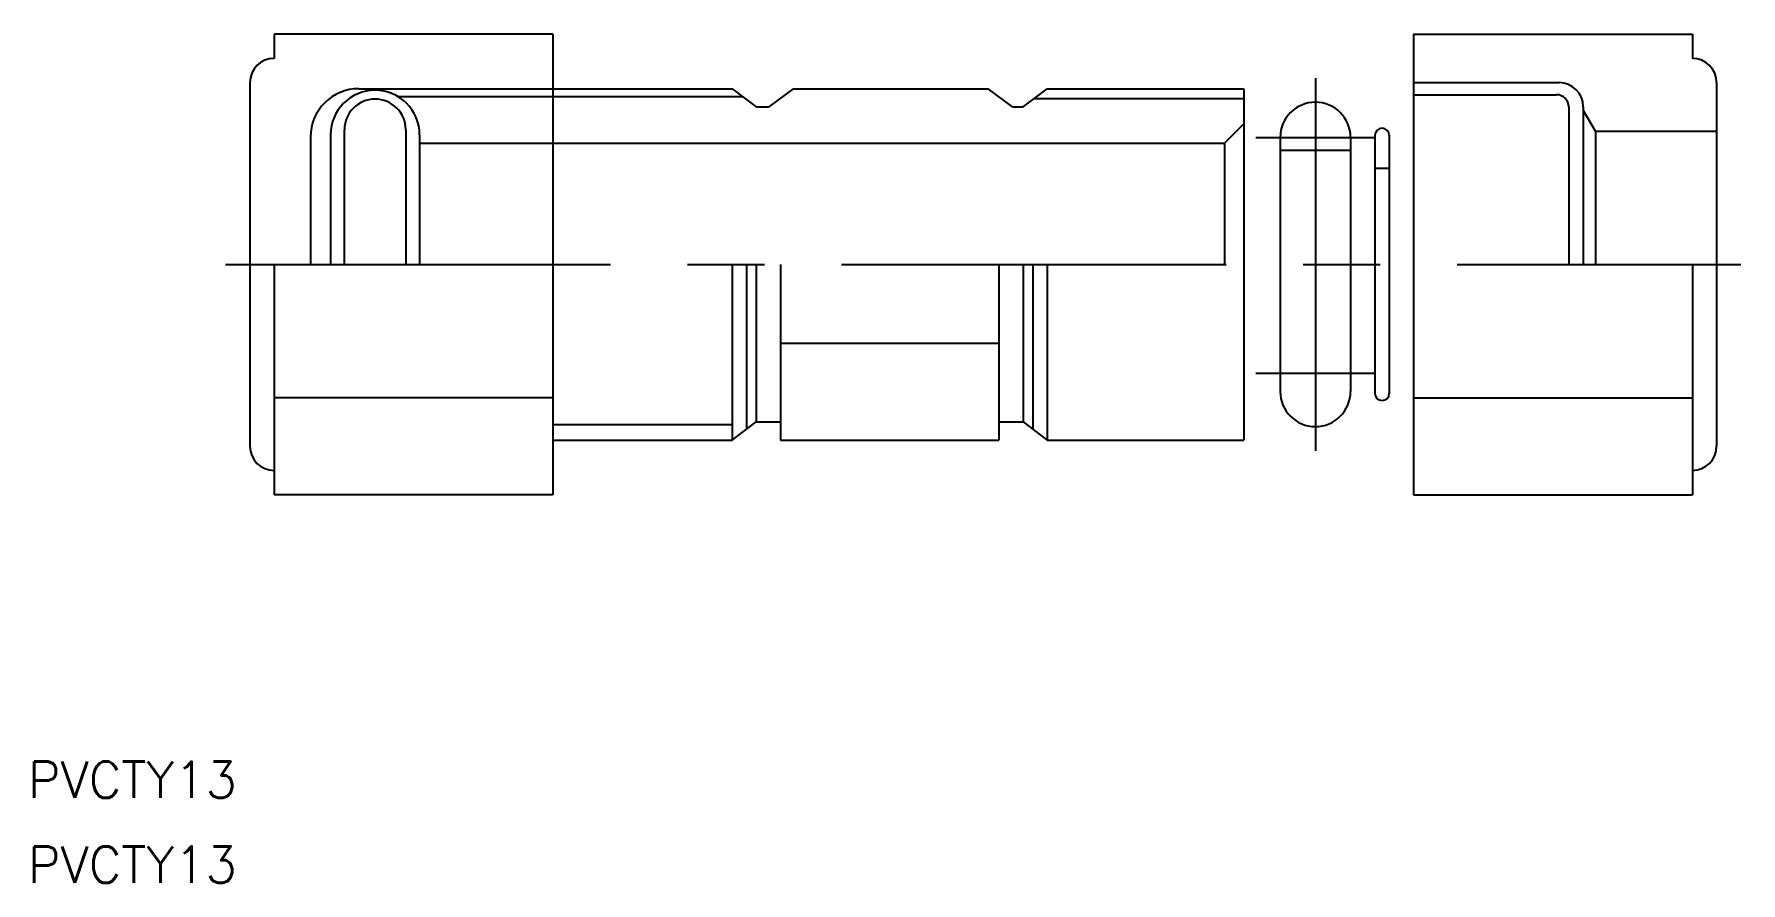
# Model space of a CAD drawing. Extents: x -18 to 123, y -51 to 19.
import ezdxf

# ---------------------------------------------------------------- set-up
doc = ezdxf.new("R2010")
doc.units = 0
doc.linetypes.add('CENTER', pattern=[50.8, 31.75, -6.35, 6.35, -6.35])
doc.layers.get('0').update_dxf_attribs({"linetype": 'CONTINUOUS'})
doc.layers.add('CENTER', color=1, linetype='CENTER')
doc.styles.get("Standard").update_dxf_attribs({"font": 'txt.shx', "height": 3, "bigfont": 'bigfont.shx'})

msp = doc.modelspace()

# ---------------------------------------------------------------- linework, layer by layer
at = {"color": 7, "linetype": 'CONTINUOUS'}
for p, q in [((25, 19), (2, 19)), ((2, 19), (2, 17)), ((25, 19), (25, -19)), ((96, 19), (96, -19)), ((96, 19), (119, 19)), ((119, 19), (119, 17)), ((0, 15), (0, -15)), ((9, 14.5), (39.78, 14.5)), ((39.78, 14.5), (41.78, 13)), ((44.81, 14.5), (42.81, 13)), ((44.81, 14.5), (60.91, 14.5)), ((62.91, 13), (60.91, 14.5)), ((63.78, 13), (65.78, 14.5)), ((65.78, 14.5), (82, 14.5)), ((82, 14.5), (82, -14.5)), ((96, 15), (108, 15)), ((121, 15), (121, -15)), ((40.68, 13.82), (12.26, 13.82)), ((41.78, 13), (42.81, 13)), ((62.91, 13), (63.78, 13)), ((64.74, 13.7), (82, 13.7)), ((96, 14), (107.8, 14)), ((108.8, 13), (108.8, 0)), ((110, 13), (110, 0)), ((111, 11), (110, 12.73)), ((80.39, 10), (82, 11.61)), ((5, 10.5), (5, 0)), ((6.65, 10.7), (6.65, 0)), ((7.79, 11.11), (7.79, 0)), ((12.86, 11.11), (12.86, 0)), ((14, 10.7), (14, 0)), ((14, 10), (80.39, 10)), ((80.39, 10), (80.39, 0)), ((85, 10.5), (85, -10.5)), ((90.8, 10.5), (90.8, -10.5)), ((92.8, 10.67), (92.8, -10.67)), ((94, 10.67), (94, -10.67)), ((111, 11), (111, 0)), ((111, 11), (121, 11)), ((85, 9.44), (90.8, 9.44)), ((92.8, 7.94), (94, 7.94)), ((2, 0), (2, -19)), ((5.26, 0), (14, 0)), ((39.78, 0), (39.78, -14.5)), ((40.98, 0), (40.98, -13.6)), ((41.78, 0), (41.78, -13)), ((43.78, 0), (43.78, -14.5)), ((61.78, 0), (61.78, -14.5)), ((63.78, 0), (63.78, -13)), ((64.58, 0), (64.58, -13.6)), ((65.78, 0), (65.78, -14.5)), ((119, 0), (119, -19)), ((43.78, -6.5), (61.78, -6.5)), ((25, -11.02), (2, -11.02)), ((96, -11.02), (119, -11.02)), ((25, -13.22), (39.78, -13.22)), ((39.78, -14.5), (41.78, -13)), ((41.78, -13), (43.78, -13)), ((61.78, -13), (63.78, -13)), ((63.78, -13), (65.78, -14.5)), ((25, -14.5), (39.78, -14.5)), ((43.78, -14.5), (61.78, -14.5)), ((65.78, -14.5), (82, -14.5)), ((25, -19), (2, -19)), ((96, -19), (119, -19))]:
    msp.add_line(p, q, dxfattribs=at)
for centre, radius, start, end in [((2, 15), 2, 90, 180), ((119, 15), 2, 0, 90), ((9, 10.5), 4, 90, 180), ((10.33, 10.7), 3.67, 0, 180), ((108, 13), 2, 0, 90), ((10.33, 11.11), 2.53, 0, 180), ((87.9, 10.48), 2.9, 0, 180), ((107.8, 13), 1, 0, 90), ((93.4, 10.63), 0.6, 0, 180), ((87.9, -10.48), 2.9, 180, 0), ((93.4, -10.63), 0.6, 180, 0), ((2, -15), 2, 180, 270), ((119, -15), 2, 270, 0)]:
    msp.add_arc(centre, radius, start, end, dxfattribs=at)
at = {"layer": 'CENTER', "color": 1, "linetype": 'CENTER'}
for p, q in [((87.9, 15.38), (87.9, -15.38)), ((83, 10.48), (92.8, 10.48)), ((-2, 0), (123, 0)), ((83, -8.98), (92.8, -8.98))]:
    msp.add_line(p, q, dxfattribs=at)

# ---------------------------------------------------------------- texts
at = {"color": 7, "linetype": 'CONTINUOUS'}
for p in [(-18.31, -44.02), (-18.31, -51.02)]:
    msp.add_text('PVCTY13', height=3, dxfattribs=at).set_placement(p)

doc.saveas('drawing.dxf')
